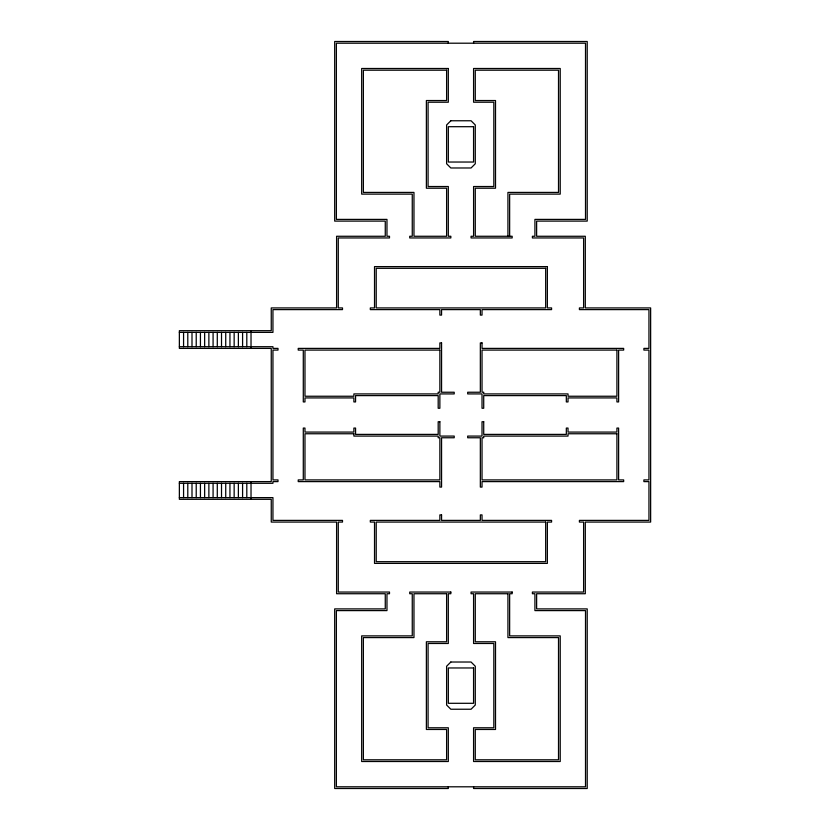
<?xml version="1.0" encoding="UTF-8"?>
<svg xmlns="http://www.w3.org/2000/svg" width="830" height="830" viewBox="0 0 830 830"><rect width="100%" height="100%" fill="white"/><g stroke="black" fill="none" stroke-linecap="round" stroke-linejoin="round"><path stroke-width="1.25" d="M179.363 332.374L272.945 332.374L272.945 309.611L342.5 309.611L342.5 307.93L338.277 307.93L338.277 237.951L389.498 237.951L389.498 236.27L386.967 236.27L386.967 219.4L336.378 219.4L336.378 43.202L585.513 43.202L585.513 219.4L534.925 219.4L534.925 236.27L532.404 236.27L532.404 237.951L583.615 237.951L583.615 307.93L579.402 307.93L579.402 309.611L648.956 309.611L648.956 348.393L643.893 348.393L643.893 350.084L648.956 350.084L648.956 479.916L643.893 479.916L643.893 481.608L648.956 481.608L648.956 520.389L579.402 520.389L579.402 522.07L583.615 522.07L583.615 592.049L532.404 592.049L532.404 593.73L534.925 593.73L534.925 610.6L585.513 610.6L585.513 786.799L336.378 786.799L336.378 610.6L386.967 610.6L386.967 593.73L389.498 593.73L389.498 592.049L338.277 592.049L338.277 522.07L342.5 522.07L342.5 520.389L272.945 520.389L272.945 497.627L179.363 497.627M179.363 346.712L272.945 346.712L272.945 348.393L277.998 348.393L277.998 350.084L272.945 350.084L272.945 479.916L277.998 479.916L277.998 481.608L272.945 481.608L272.945 483.288L179.363 483.288M509.641 236.27L509.641 194.116L560.219 194.116L560.219 68.496L473.577 68.496L473.588 102.215L493.829 102.215L493.829 186.522L473.588 186.522L473.598 236.27L471.067 236.27L471.067 237.951L512.162 237.951L512.162 236.27L475.279 236.27L475.279 188.213L495.51 188.213L495.51 100.534L475.279 100.534L475.279 70.197L558.517 70.197L558.517 192.415L507.939 192.415L507.939 236.27M473.577 43.202L473.577 41.5L587.215 41.5L587.215 221.102L536.626 221.102L536.626 236.27L585.306 236.27L585.306 307.93L650.637 307.93L650.637 522.07L585.306 522.07L585.306 593.73L536.626 593.73L536.626 608.898L587.215 608.898L587.215 788.5L473.577 788.5L473.577 786.799M448.314 43.202L448.314 41.5L334.687 41.5L334.687 221.102L385.265 221.102L385.265 236.27L336.596 236.27L336.596 307.93L271.254 307.93L271.254 330.693L179.363 330.693L179.363 348.393L271.254 348.393L271.254 481.608L179.363 481.608L179.363 499.307L271.254 499.307L271.254 522.07L336.596 522.07L336.596 593.73L385.265 593.73L385.265 608.898L334.687 608.898L334.687 788.5L448.314 788.5L448.314 786.799M251.023 330.693L251.023 348.393M251.023 481.608L251.023 499.307M246.801 332.374L246.801 346.712M246.801 483.288L246.801 497.627M242.588 332.374L242.588 346.712M242.588 483.288L242.588 497.627M238.376 332.374L238.376 346.712M238.376 483.288L238.376 497.627M234.153 332.374L234.153 346.712M234.153 483.288L234.153 497.627M229.941 332.374L229.941 346.712M229.941 483.288L229.941 497.627M225.729 332.374L225.729 346.712M225.729 483.288L225.729 497.627M221.517 332.374L221.517 346.712M221.517 483.288L221.517 497.627M217.294 332.374L217.294 346.712M217.294 483.288L217.294 497.627M213.082 332.374L213.082 346.712M213.082 483.288L213.082 497.627M208.87 332.374L208.87 346.712M208.87 483.288L208.87 497.627M204.647 332.374L204.647 346.712M204.647 483.288L204.647 497.627M200.435 332.374L200.435 346.712M200.435 483.288L200.435 497.627M196.222 332.374L196.222 346.712M196.222 483.288L196.222 497.627M192 332.374L192 346.712M192 483.288L192 497.627M187.788 332.374L187.788 346.712M187.788 483.288L187.788 497.627M183.575 332.374L183.575 346.712M183.575 483.288L183.575 497.627M450.835 120.765L446.613 124.977L446.613 163.759L450.835 167.982L471.067 167.982L475.279 163.759L475.279 124.977L471.067 120.765L450.835 120.765M450.835 662.018L446.613 666.241L446.613 705.023L450.835 709.235L471.067 709.235L475.279 705.023L475.279 666.241L471.067 662.018L450.835 662.018M448.314 68.496L361.673 68.496L361.673 194.116L412.261 194.116L412.261 236.27L409.73 236.27L409.73 237.951L450.835 237.951L450.835 236.27L448.314 236.27L448.314 186.522L428.073 186.522L428.073 102.215L448.314 102.215L448.314 68.496M446.613 70.197L363.374 70.197L363.374 192.415L413.963 192.415L413.963 236.27L446.613 236.27L446.613 188.213L426.381 188.213L426.381 100.534L446.613 100.534L446.613 70.197M473.567 126.7L448.335 126.7L448.335 162.037L473.567 162.037L473.567 126.7M547.364 266.617L374.527 266.617L374.527 307.93L370.315 307.93L370.315 309.611L439.869 309.611L439.869 315.099L441.56 315.099L441.56 309.611L480.342 309.611L480.342 315.099L482.023 315.099L482.023 309.611L551.577 309.611L551.577 307.93L547.364 307.93L547.364 266.617M545.673 268.308L376.218 268.308L376.218 307.93L545.673 307.93L545.673 268.308M441.56 342.915L439.869 342.915L439.869 348.393L298.229 348.393L298.229 350.084L303.292 350.084L303.292 401.928L304.973 401.928L304.973 397.923L353.881 397.923L353.881 401.928L355.562 401.928L355.562 395.609L438.188 395.609L438.188 408.256L439.869 408.256L439.869 393.918L454.207 393.918L454.207 392.237L441.56 392.237L441.56 342.915M482.023 342.915L480.342 342.915L480.342 392.237L467.695 392.237L467.695 393.918L482.023 393.918L482.023 408.256L483.714 408.256L483.714 395.609L566.33 395.609L566.33 401.928L568.021 401.928L568.021 397.923L616.918 397.923L616.918 401.928L618.609 401.928L618.609 350.084L623.662 350.084L623.662 348.393L482.023 348.393L482.023 342.915M439.869 350.084L304.973 350.084L304.973 396.242L353.881 396.242L353.881 393.918L438.188 393.918L438.188 392.237L439.869 392.237L439.869 350.084M616.918 350.084L482.023 350.084L482.023 392.237L483.714 392.237L483.714 393.918L568.021 393.918L568.021 396.242L616.918 396.242L616.918 350.084M439.869 421.744L438.188 421.744L438.188 434.391L355.562 434.391L355.562 428.073L353.881 428.073L353.881 432.077L304.973 432.077L304.973 428.073L303.292 428.073L303.292 479.916L298.229 479.916L298.229 481.608L439.869 481.608L439.869 487.086L441.56 487.086L441.56 437.763L454.207 437.763L454.207 436.082L439.869 436.082L439.869 421.744M483.714 421.744L482.023 421.744L482.023 436.082L467.695 436.082L467.695 437.763L480.342 437.763L480.342 487.086L482.023 487.086L482.023 481.608L623.662 481.608L623.662 479.916L618.609 479.916L618.609 428.073L616.918 428.073L616.918 432.077L568.021 432.077L568.021 428.073L566.33 428.073L566.33 434.391L483.714 434.391L483.714 421.744M353.881 433.758L304.973 433.758L304.973 479.916L439.869 479.916L439.869 437.763L438.188 437.763L438.188 436.082L353.881 436.082L353.881 433.758M616.918 433.758L568.021 433.758L568.021 436.082L483.714 436.082L483.714 437.763L482.023 437.763L482.023 479.916L616.918 479.916L616.918 433.758M441.56 514.901L439.869 514.901L439.869 520.389L370.315 520.389L370.315 522.07L374.527 522.07L374.527 563.383L547.364 563.383L547.364 522.07L551.577 522.07L551.577 520.389L482.023 520.389L482.023 514.901L480.342 514.901L480.342 520.389L441.56 520.389L441.56 514.901M545.673 522.07L376.218 522.07L376.218 561.692L545.673 561.692L545.673 522.07M450.835 592.049L409.73 592.049L409.73 593.73L412.261 593.73L412.261 635.884L361.673 635.884L361.673 761.504L448.314 761.504L448.314 727.786L428.073 727.786L428.073 643.478L448.304 643.478L448.304 593.73L450.835 593.73L450.835 592.049M512.162 592.049L471.067 592.049L471.067 593.73L473.577 593.73L473.577 643.478L493.829 643.478L493.829 727.786L473.577 727.786L473.577 761.504L560.219 761.504L560.219 635.884L509.641 635.884L509.641 593.73L512.162 593.73L512.162 592.049M446.613 593.73L413.963 593.73L413.963 637.585L363.374 637.585L363.374 759.803L446.613 759.803L446.613 729.466L426.381 729.466L426.381 641.787L446.613 641.787L446.613 593.73M507.939 593.73L475.279 593.73L475.279 641.787L495.51 641.787L495.51 729.466L475.279 729.466L475.279 759.803L558.517 759.803L558.517 637.585L507.939 637.585L507.939 593.73M473.567 667.963L448.335 667.963L448.335 703.301L473.567 703.301L473.567 667.963"/></g></svg>
